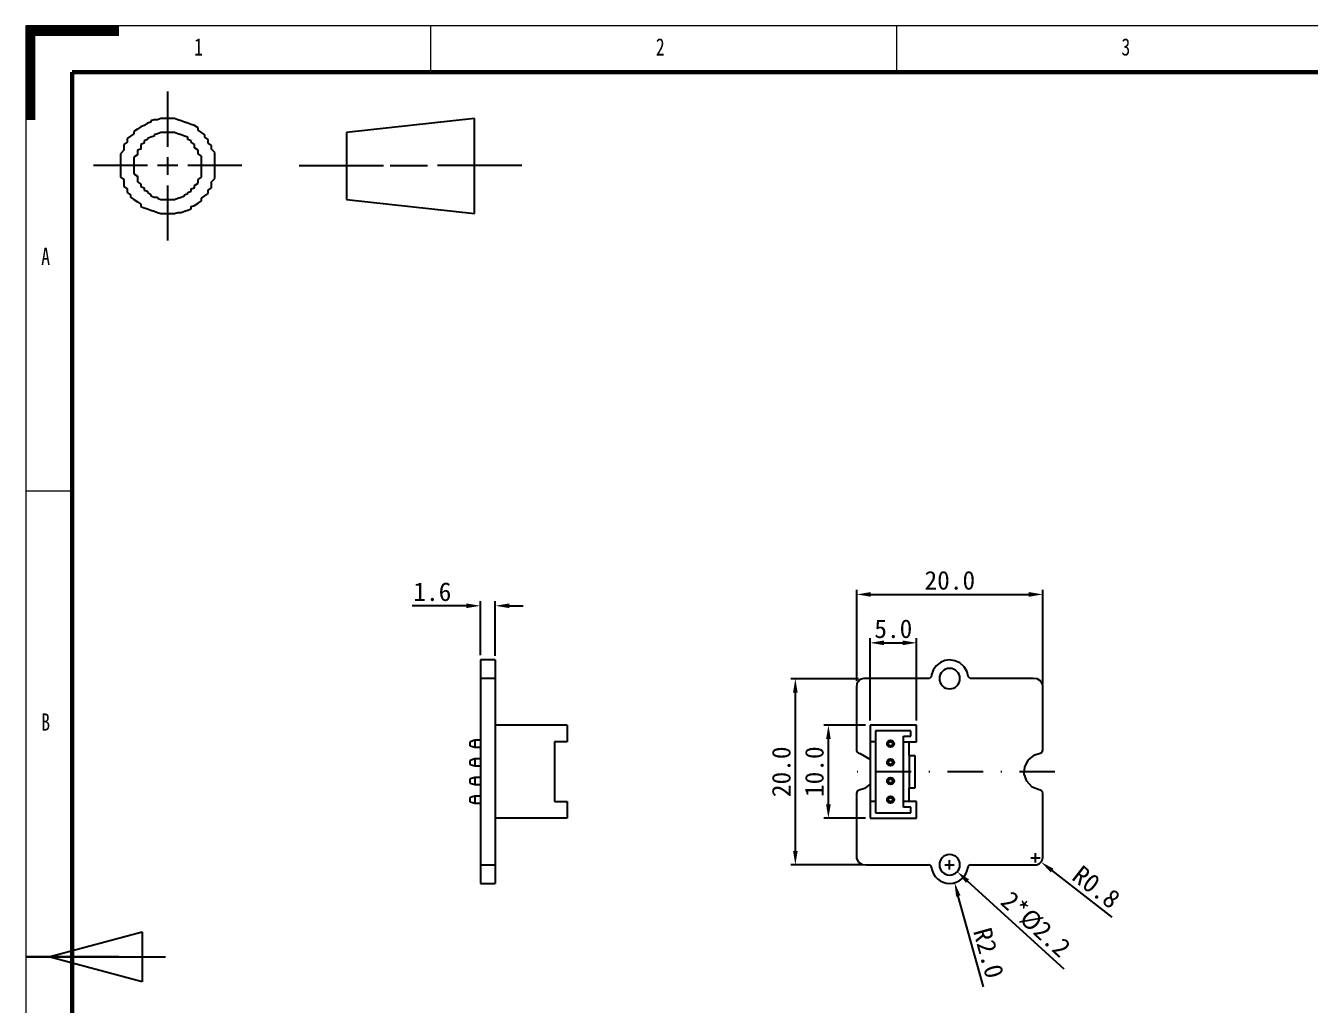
# Model space of a CAD drawing. Header units: millimetres. Extents: x 114 to 401, y 1477 to 1677.
# Drawn here: x 113.7 to 251.6, y 1572.1 to 1677.3 of the extents above; entities that cross this region are included whole.
import ezdxf
from ezdxf.lldxf.tags import DXFTag

# ---------------------------------------------------------------- set-up
doc = ezdxf.new("R2010")
doc.units = ezdxf.units.MM
doc.linetypes.add('DASHDOTX2', pattern=[50.8, 25.4, -12.7, 0, -12.7])
doc.layers.get('0').update_dxf_attribs({"linetype": 'CONTINUOUS'})
doc.layers.get('Defpoints').update_dxf_attribs({"linetype": 'CONTINUOUS'})
doc.layers.add('1', color=7, linetype='CONTINUOUS')
doc.layers.add('frame', color=7, linetype='CONTINUOUS')
doc.styles.add('SLDTEXTSTYLE0', font='TXT', dxfattribs={"width": 0.75})
tags = doc.linetypes.add('DASHED', pattern=[25.72, 12.86, -12.86]).pattern_tags.tags
tags[6:7] = [DXFTag(74, 4), DXFTag(75, 0), DXFTag(340, '0'), DXFTag(46, 0.0), DXFTag(50, 0.0), DXFTag(44, 0.0), DXFTag(45, 0.0)]
tags[4:5] = [DXFTag(74, 4), DXFTag(75, 0), DXFTag(340, '0'), DXFTag(46, 0.0), DXFTag(50, 0.0), DXFTag(44, 0.0), DXFTag(45, 0.0)]
doc.dimstyles.get("Standard").update_dxf_attribs({"dimtxt": 2, "dimasz": 1.5, "dimexe": 0.5, "dimexo": 0.5, "dimgap": 0.5, "dimtad": 1, "dimdec": 1, "dimzin": 0, "dimdsep": 46, "dimtxsty": 'Standard', "dimcen": 0.5, "dimclrd": 1, "dimclre": 3, "dimclrt": 3, "dimadec": 0, "dimazin": 0, "dimtfac": 1, "dimtdec": 1, "dimtofl": 0, "dimtmove": 0, "dimatfit": 3, "dimfxl": 1, "dimtolj": 1, "dimtzin": 0, "dimarcsym": 0})

# ---------------------------------------------------------------- blocks, each defined once
blk = doc.blocks.new('3RDANG1')
at = {"layer": 'frame', "color": 18, "linetype": 'Continuous'}
for p, q in [((0.1732, 0.6299), (0.1732, 1)), ((0.1417, 0.811), (0.1339, 0.8031)), ((0.1496, 0.811), (0.1417, 0.811)), ((0.1575, 0.8189), (0.1496, 0.811)), ((0.1654, 0.8189), (0.1575, 0.8189)), ((0.1732, 0.8189), (0.1654, 0.8189)), ((0.1811, 0.8189), (0.1732, 0.8189)), ((0.189, 0.8189), (0.1811, 0.8189)), ((0.1969, 0.811), (0.189, 0.8189)), ((0.2047, 0.8031), (0.1969, 0.811)), ((0.8898, 0.8189), (0.5906, 0.7244)), ((0.8898, 0.1811), (0.8898, 0.8189)), ((0.126, 0.7874), (0.1181, 0.7717)), ((0.1339, 0.7953), (0.126, 0.7874)), ((0.1339, 0.8031), (0.1339, 0.7953)), ((0.2126, 0.7953), (0.2047, 0.8031)), ((0.2205, 0.7874), (0.2126, 0.7953)), ((0.2283, 0.7795), (0.2205, 0.7874)), ((0.1102, 0.7638), (0.1024, 0.748)), ((0.1181, 0.7717), (0.1102, 0.7638)), ((0.2362, 0.7717), (0.2283, 0.7795)), ((0.2441, 0.7559), (0.2362, 0.7717)), ((0.2441, 0.7402), (0.2441, 0.7559)), ((0.1024, 0.748), (0.0945, 0.7323)), ((0.0945, 0.7323), (0.0945, 0.7165)), ((0.1575, 0.7244), (0.1496, 0.7165)), ((0.1654, 0.7244), (0.1575, 0.7244)), ((0.1732, 0.7244), (0.1654, 0.7244)), ((0.1811, 0.7244), (0.1732, 0.7244)), ((0.1732, 0.7244), (0.1732, 0.7244)), ((0.189, 0.7244), (0.1811, 0.7244)), ((0.1969, 0.7165), (0.189, 0.7244)), ((0.189, 0.7244), (0.189, 0.7244)), ((0.252, 0.7244), (0.2441, 0.7402)), ((0.2598, 0.7087), (0.252, 0.7244)), ((0.5906, 0.7244), (0.5906, 0.2756)), ((0.0866, 0.7008), (0.0787, 0.685)), ((0.0945, 0.7165), (0.0866, 0.7008)), ((0.1339, 0.6929), (0.126, 0.685)), ((0.1417, 0.7008), (0.1339, 0.6929)), ((0.1496, 0.7165), (0.1417, 0.7087)), ((0.1417, 0.7087), (0.1417, 0.7008)), ((0.1496, 0.7165), (0.1496, 0.7165)), ((0.2047, 0.7087), (0.1969, 0.7165)), ((0.2126, 0.7008), (0.2047, 0.7087)), ((0.2047, 0.7087), (0.2047, 0.7087)), ((0.2205, 0.6929), (0.2126, 0.7008)), ((0.2205, 0.6772), (0.2205, 0.6929)), ((0.2598, 0.6929), (0.2598, 0.7087)), ((0.2677, 0.6772), (0.2598, 0.6929)), ((0.0787, 0.6614), (0.0709, 0.6457)), ((0.0787, 0.685), (0.0787, 0.6614)), ((0.126, 0.6772), (0.1181, 0.6693)), ((0.1181, 0.6693), (0.1181, 0.6535)), ((0.126, 0.685), (0.126, 0.6772)), ((0.2283, 0.6693), (0.2205, 0.6772)), ((0.2283, 0.6614), (0.2283, 0.6693)), ((0.2362, 0.6457), (0.2283, 0.6614)), ((0.2677, 0.6535), (0.2677, 0.6772)), ((0.0709, 0.6457), (0.0709, 0.622)), ((0.1181, 0.6535), (0.1102, 0.6457)), ((0.1102, 0.6457), (0.1102, 0.6299)), ((0.1102, 0.6299), (0.1102, 0.6142)), ((0.2362, 0.6378), (0.2362, 0.6457)), ((0.2362, 0.622), (0.2362, 0.6378)), ((0.2756, 0.6378), (0.2677, 0.6535)), ((0.2756, 0.6142), (0.2756, 0.6378)), ((0.0709, 0.6063), (0.063, 0.5827)), ((0.0709, 0.622), (0.0709, 0.6063)), ((0.1102, 0.6142), (0.1024, 0.6063)), ((0.1024, 0.6063), (0.1024, 0.5906)), ((0.2441, 0.6063), (0.2362, 0.622)), ((0.2441, 0.5984), (0.2441, 0.6063)), ((0.2835, 0.5906), (0.2756, 0.6142)), ((0.063, 0.5827), (0.063, 0.5591)), ((0.1024, 0.5748), (0.0945, 0.5591)), ((0.1024, 0.5906), (0.1024, 0.5748)), ((0.2441, 0.5827), (0.2441, 0.5984)), ((0.252, 0.5669), (0.2441, 0.5827)), ((0.2835, 0.5748), (0.2835, 0.5906)), ((0.2835, 0.5512), (0.2835, 0.5748)), ((0.063, 0.5591), (0.063, 0.5354)), ((0.0945, 0.5591), (0.0945, 0.5433)), ((0.0945, 0.5433), (0.0945, 0.5276)), ((0.1732, 0.4409), (0.1732, 0.5591)), ((0.252, 0.5512), (0.252, 0.5669)), ((0.252, 0.5354), (0.252, 0.5512)), ((0.2835, 0.5276), (0.2835, 0.5512)), ((0.063, 0.5354), (0.063, 0.5197)), ((0.063, 0.5197), (0.063, 0.4961)), ((0.0945, 0.5276), (0.0945, 0.5118)), ((0.0945, 0.5118), (0.0945, 0.4961)), ((0.252, 0.5197), (0.252, 0.5354)), ((0.252, 0.5039), (0.252, 0.5197)), ((0.2835, 0.5039), (0.2835, 0.5276)), ((0.126, 0.5039), (0, 0.5039)), ((0.063, 0.4961), (0.063, 0.4724)), ((0.0945, 0.4961), (0.0945, 0.4803)), ((0.0945, 0.4803), (0.0945, 0.4646)), ((0.1969, 0.5039), (0.1496, 0.5039)), ((0.3465, 0.5039), (0.2205, 0.5039)), ((0.252, 0.4882), (0.252, 0.5039)), ((0.252, 0.4724), (0.252, 0.4882)), ((0.2835, 0.4803), (0.2835, 0.5039)), ((0.2835, 0.4646), (0.2835, 0.4803)), ((0.4803, 0.5039), (0.6772, 0.5039)), ((0.6929, 0.5039), (0.7795, 0.5039)), ((1, 0.5039), (0.8031, 0.5039)), ((0.063, 0.4724), (0.063, 0.4488)), ((0.0945, 0.4646), (0.0945, 0.4488)), ((0.252, 0.4567), (0.252, 0.4724)), ((0.252, 0.4409), (0.252, 0.4567)), ((0.2835, 0.4409), (0.2835, 0.4646)), ((0.063, 0.4488), (0.063, 0.4252)), ((0.063, 0.4252), (0.0709, 0.4094)), ((0.0945, 0.4488), (0.1024, 0.4331)), ((0.1024, 0.4331), (0.1024, 0.4173)), ((0.2441, 0.4094), (0.252, 0.4252)), ((0.252, 0.4252), (0.252, 0.4409)), ((0.2835, 0.4173), (0.2835, 0.4409)), ((0.0709, 0.4094), (0.0709, 0.3858)), ((0.1024, 0.4173), (0.1024, 0.4016)), ((0.1024, 0.4016), (0.1024, 0.3937)), ((0.1024, 0.3937), (0.1102, 0.378)), ((0.2441, 0.3937), (0.2441, 0.4094)), ((0.2441, 0.3858), (0.2441, 0.3937)), ((0.2756, 0.3937), (0.2835, 0.4173)), ((0.2756, 0.378), (0.2756, 0.3937)), ((0.0709, 0.3858), (0.0709, 0.3622)), ((0.0709, 0.3622), (0.0787, 0.3465)), ((0.1102, 0.378), (0.1102, 0.3622)), ((0.1102, 0.3622), (0.1181, 0.3543)), ((0.1732, 0), (0.1732, 0.3701)), ((0.2362, 0.3701), (0.2441, 0.3858)), ((0.2362, 0.3543), (0.2362, 0.3701)), ((0.2756, 0.3543), (0.2756, 0.378)), ((0.0787, 0.3465), (0.0787, 0.3228)), ((0.1181, 0.3543), (0.1181, 0.3386)), ((0.1181, 0.3386), (0.126, 0.3307)), ((0.126, 0.3307), (0.126, 0.3228)), ((0.2205, 0.3228), (0.2283, 0.3307)), ((0.2283, 0.3465), (0.2362, 0.3543)), ((0.2283, 0.3307), (0.2283, 0.3465)), ((0.2677, 0.3386), (0.2756, 0.3543)), ((0.2677, 0.315), (0.2677, 0.3386)), ((0.0787, 0.3228), (0.0866, 0.3071)), ((0.0866, 0.3071), (0.0866, 0.2913)), ((0.126, 0.3228), (0.1339, 0.3071)), ((0.1339, 0.3071), (0.1339, 0.2992)), ((0.2126, 0.3071), (0.2205, 0.315)), ((0.2126, 0.2992), (0.2126, 0.3071)), ((0.2205, 0.315), (0.2205, 0.3228)), ((0.2598, 0.2992), (0.2677, 0.315)), ((0.0866, 0.2913), (0.0945, 0.2756)), ((0.0945, 0.2756), (0.1024, 0.2598)), ((0.1339, 0.2992), (0.1417, 0.2913)), ((0.1417, 0.2913), (0.1496, 0.2913)), ((0.1496, 0.2913), (0.1496, 0.2835)), ((0.1496, 0.2835), (0.1575, 0.2756)), ((0.1575, 0.2756), (0.1654, 0.2756)), ((0.1654, 0.2756), (0.1654, 0.2756)), ((0.1654, 0.2756), (0.1732, 0.2756)), ((0.1732, 0.2756), (0.1811, 0.2756)), ((0.1811, 0.2756), (0.1811, 0.2756)), ((0.1811, 0.2756), (0.189, 0.2756)), ((0.189, 0.2756), (0.1969, 0.2835)), ((0.1969, 0.2835), (0.2047, 0.2913)), ((0.1969, 0.2835), (0.1969, 0.2835)), ((0.2047, 0.2913), (0.2126, 0.2992)), ((0.252, 0.2835), (0.2598, 0.2992)), ((0.252, 0.2677), (0.252, 0.2835)), ((0.5906, 0.2756), (0.8898, 0.1811)), ((0.1024, 0.2598), (0.1102, 0.2441)), ((0.1102, 0.2441), (0.1102, 0.2283)), ((0.2362, 0.2362), (0.2441, 0.252)), ((0.2441, 0.252), (0.252, 0.2677)), ((0.1102, 0.2283), (0.1181, 0.2205)), ((0.1181, 0.2205), (0.126, 0.2126)), ((0.126, 0.2126), (0.1339, 0.2047)), ((0.2205, 0.2047), (0.2283, 0.2126)), ((0.2283, 0.2283), (0.2362, 0.2362)), ((0.2283, 0.2126), (0.2283, 0.2283)), ((0.1339, 0.2047), (0.1417, 0.1969)), ((0.1417, 0.1969), (0.1496, 0.189)), ((0.1496, 0.189), (0.1575, 0.1811)), ((0.1575, 0.1811), (0.1654, 0.1811)), ((0.1654, 0.1811), (0.1732, 0.1811)), ((0.1732, 0.1811), (0.1811, 0.1811)), ((0.1811, 0.1811), (0.189, 0.1811)), ((0.189, 0.1811), (0.1969, 0.189)), ((0.1969, 0.189), (0.2047, 0.189)), ((0.2047, 0.189), (0.2126, 0.1969)), ((0.2126, 0.1969), (0.2205, 0.2047))]:
    blk.add_line(p, q, dxfattribs=at)
blk = doc.blocks.new('ASSORTED_DRAFT3')
at = {"color": 18, "linetype": 'Continuous'}
for p, q in [((0, 209.98988), (10, 209.98988)), ((0, 209.94755), (10, 209.94755)), ((0, 209.90522), (10, 209.90522)), ((0, 209.86289), (10, 209.86289)), ((0, 209.82056), (10, 209.82056)), ((0, 209.77823), (10, 209.77823)), ((0, 209.7359), (10, 209.7359)), ((0, 209.69357), (10, 209.69357)), ((0, 209.65124), (10, 209.65124)), ((0, 209.60891), (10, 209.60891)), ((0, 209.56658), (10, 209.56658)), ((0, 209.52425), (10, 209.52425)), ((0, 209.48192), (10, 209.48192)), ((0, 209.43959), (10, 209.43959)), ((0, 209.39726), (10, 209.39726)), ((0, 209.35493), (10, 209.35493)), ((0, 209.3126), (10, 209.3126)), ((0, 209.27027), (10, 209.27027)), ((0, 209.22794), (10, 209.22794)), ((0, 209.18561), (10, 209.18561)), ((0, 209.14328), (10, 209.14328)), ((0, 209.10095), (10, 209.10095)), ((0, 209.05862), (10, 209.05862)), ((0, 209.01629), (10, 209.01629)), ((0, 208.97396), (1, 208.97396)), ((0, 208.93163), (1, 208.93163)), ((0, 208.8893), (1, 208.8893)), ((0, 208.84697), (1, 208.84697)), ((0, 208.80464), (1, 208.80464)), ((0, 208.76231), (1, 208.76231)), ((0, 208.71998), (1, 208.71998)), ((0, 208.67765), (1, 208.67765)), ((0, 208.63532), (1, 208.63532)), ((0, 208.59299), (1, 208.59299)), ((0, 208.55066), (1, 208.55066)), ((0, 208.50833), (1, 208.50833)), ((0, 208.466), (1, 208.466)), ((0, 208.42367), (1, 208.42367)), ((0, 208.38134), (1, 208.38134)), ((0, 208.33901), (1, 208.33901)), ((0, 208.29668), (1, 208.29668)), ((0, 208.25435), (1, 208.25435)), ((0, 208.21202), (1, 208.21202)), ((0, 208.16969), (1, 208.16969)), ((0, 208.12736), (1, 208.12736)), ((0, 208.08503), (1, 208.08503)), ((0, 208.0427), (1, 208.0427)), ((0, 208.00037), (1, 208.00037)), ((0, 207.95804), (1, 207.95804)), ((0, 207.91571), (1, 207.91571)), ((0, 207.87338), (1, 207.87338)), ((0, 207.83105), (1, 207.83105)), ((0, 207.78872), (1, 207.78872)), ((0, 207.74639), (1, 207.74639)), ((0, 207.70406), (1, 207.70406)), ((0, 207.66173), (1, 207.66173)), ((0, 207.6194), (1, 207.6194)), ((0, 207.57707), (1, 207.57707)), ((0, 207.53474), (1, 207.53474)), ((0, 207.49241), (1, 207.49241)), ((0, 207.45008), (1, 207.45008)), ((0, 207.40775), (1, 207.40775)), ((0, 207.36542), (1, 207.36542)), ((0, 207.32309), (1, 207.32309)), ((0, 207.28076), (1, 207.28076)), ((0, 207.23843), (1, 207.23843)), ((0, 207.1961), (1, 207.1961)), ((0, 207.15377), (1, 207.15377)), ((0, 207.11144), (1, 207.11144)), ((0, 207.06911), (1, 207.06911)), ((0, 207.02678), (1, 207.02678)), ((0, 206.98445), (1, 206.98445)), ((0, 206.94212), (1, 206.94212)), ((0, 206.89979), (1, 206.89979)), ((0, 206.85746), (1, 206.85746)), ((0, 206.81513), (1, 206.81513)), ((0, 206.7728), (1, 206.7728)), ((0, 206.73047), (1, 206.73047)), ((0, 206.68814), (1, 206.68814)), ((0, 206.64581), (1, 206.64581)), ((0, 206.60348), (1, 206.60348)), ((0, 206.56115), (1, 206.56115)), ((0, 206.51882), (1, 206.51882)), ((0, 206.47649), (1, 206.47649)), ((0, 206.43416), (1, 206.43416)), ((0, 206.39183), (1, 206.39183)), ((0, 206.3495), (1, 206.3495)), ((0, 206.30717), (1, 206.30717)), ((0, 206.26484), (1, 206.26484)), ((0, 206.22251), (1, 206.22251)), ((0, 206.18018), (1, 206.18018)), ((0, 206.13785), (1, 206.13785)), ((0, 206.09552), (1, 206.09552)), ((0, 206.05319), (1, 206.05319)), ((0, 206.01086), (1, 206.01086)), ((0, 205.96853), (1, 205.96853)), ((0, 205.9262), (1, 205.9262)), ((0, 205.88387), (1, 205.88387)), ((0, 205.84154), (1, 205.84154)), ((0, 205.79921), (1, 205.79921)), ((0, 205.75688), (1, 205.75688)), ((0, 205.71455), (1, 205.71455)), ((0, 205.67222), (1, 205.67222)), ((0, 205.62989), (1, 205.62989)), ((0, 205.58756), (1, 205.58756)), ((0, 205.54523), (1, 205.54523)), ((0, 205.5029), (1, 205.5029)), ((0, 205.46057), (1, 205.46057)), ((0, 205.41824), (1, 205.41824)), ((0, 205.37591), (1, 205.37591)), ((0, 205.33358), (1, 205.33358)), ((0, 205.29125), (1, 205.29125)), ((0, 205.24892), (1, 205.24892)), ((0, 205.20659), (1, 205.20659)), ((0, 205.16426), (1, 205.16426)), ((0, 205.12193), (1, 205.12193)), ((0, 205.0796), (1, 205.0796)), ((0, 205.03727), (1, 205.03727)), ((0, 204.99494), (1, 204.99494)), ((0, 204.95261), (1, 204.95261)), ((0, 204.91028), (1, 204.91028)), ((0, 204.86795), (1, 204.86795)), ((0, 204.82562), (1, 204.82562)), ((0, 204.78329), (1, 204.78329)), ((0, 204.74096), (1, 204.74096)), ((0, 204.69863), (1, 204.69863)), ((0, 204.6563), (1, 204.6563)), ((0, 204.61397), (1, 204.61397)), ((0, 204.57164), (1, 204.57164)), ((0, 204.52931), (1, 204.52931)), ((0, 204.48698), (1, 204.48698)), ((0, 204.44465), (1, 204.44465)), ((0, 204.40232), (1, 204.40232)), ((0, 204.35999), (1, 204.35999)), ((0, 204.31766), (1, 204.31766)), ((0, 204.27533), (1, 204.27533)), ((0, 204.233), (1, 204.233)), ((0, 204.19067), (1, 204.19067)), ((0, 204.14834), (1, 204.14834)), ((0, 204.10601), (1, 204.10601)), ((0, 204.06368), (1, 204.06368)), ((0, 204.02135), (1, 204.02135)), ((0, 203.97902), (1, 203.97902)), ((0, 203.93669), (1, 203.93669)), ((0, 203.89436), (1, 203.89436)), ((0, 203.85203), (1, 203.85203)), ((0, 203.8097), (1, 203.8097)), ((0, 203.76737), (1, 203.76737)), ((0, 203.72504), (1, 203.72504)), ((0, 203.68271), (1, 203.68271)), ((0, 203.64038), (1, 203.64038)), ((0, 203.59805), (1, 203.59805)), ((0, 203.55572), (1, 203.55572)), ((0, 203.51339), (1, 203.51339)), ((0, 203.47106), (1, 203.47106)), ((0, 203.42873), (1, 203.42873)), ((0, 203.3864), (1, 203.3864)), ((0, 203.34407), (1, 203.34407)), ((0, 203.30174), (1, 203.30174)), ((0, 203.25941), (1, 203.25941)), ((0, 203.21708), (1, 203.21708)), ((0, 203.17475), (1, 203.17475)), ((0, 203.13242), (1, 203.13242)), ((0, 203.09009), (1, 203.09009)), ((0, 203.04776), (1, 203.04776)), ((0, 203.00543), (1, 203.00543)), ((0, 202.9631), (1, 202.9631)), ((0, 202.92077), (1, 202.92077)), ((0, 202.87844), (1, 202.87844)), ((0, 202.83611), (1, 202.83611)), ((0, 202.79378), (1, 202.79378)), ((0, 202.75145), (1, 202.75145)), ((0, 202.70912), (1, 202.70912)), ((0, 202.66679), (1, 202.66679)), ((0, 202.62446), (1, 202.62446)), ((0, 202.58213), (1, 202.58213)), ((0, 202.5398), (1, 202.5398)), ((0, 202.49747), (1, 202.49747)), ((0, 202.45514), (1, 202.45514)), ((0, 202.41281), (1, 202.41281)), ((0, 202.37048), (1, 202.37048)), ((0, 202.32815), (1, 202.32815)), ((0, 202.28582), (1, 202.28582)), ((0, 202.24349), (1, 202.24349)), ((0, 202.20116), (1, 202.20116)), ((0, 202.15883), (1, 202.15883)), ((0, 202.1165), (1, 202.1165)), ((0, 202.07417), (1, 202.07417)), ((0, 202.03184), (1, 202.03184)), ((0, 201.98951), (1, 201.98951)), ((0, 201.94718), (1, 201.94718)), ((0, 201.90485), (1, 201.90485)), ((0, 201.86252), (1, 201.86252)), ((0, 201.82019), (1, 201.82019)), ((0, 201.77786), (1, 201.77786)), ((0, 201.73553), (1, 201.73553)), ((0, 201.6932), (1, 201.6932)), ((0, 201.65087), (1, 201.65087)), ((0, 201.60854), (1, 201.60854)), ((0, 201.56621), (1, 201.56621)), ((0, 201.52388), (1, 201.52388)), ((0, 201.48155), (1, 201.48155)), ((0, 201.43922), (1, 201.43922)), ((0, 201.39689), (1, 201.39689)), ((0, 201.35456), (1, 201.35456)), ((0, 201.31223), (1, 201.31223)), ((0, 201.2699), (1, 201.2699)), ((0, 201.22757), (1, 201.22757)), ((0, 201.18524), (1, 201.18524)), ((0, 201.14291), (1, 201.14291)), ((0, 201.10058), (1, 201.10058)), ((0, 201.05825), (1, 201.05825)), ((0, 201.01592), (1, 201.01592)), ((0, 200.97359), (1, 200.97359)), ((0, 200.93126), (1, 200.93126)), ((0, 200.88893), (1, 200.88893)), ((0, 200.8466), (1, 200.8466)), ((0, 200.80427), (1, 200.80427)), ((0, 200.76194), (1, 200.76194)), ((0, 200.71961), (1, 200.71961)), ((0, 200.67728), (1, 200.67728)), ((0, 200.63495), (1, 200.63495)), ((0, 200.59262), (1, 200.59262)), ((0, 200.55029), (1, 200.55029)), ((0, 200.50796), (1, 200.50796)), ((0, 200.46563), (1, 200.46563)), ((0, 200.4233), (1, 200.4233)), ((0, 200.38097), (1, 200.38097)), ((0, 200.33864), (1, 200.33864)), ((0, 200.29631), (1, 200.29631)), ((0, 200.25398), (1, 200.25398)), ((0, 200.21165), (1, 200.21165)), ((0, 200.16932), (1, 200.16932)), ((0, 200.12699), (1, 200.12699)), ((0, 200.08466), (1, 200.08466)), ((0, 200.04233), (1, 200.04233)), ((0, 200), (1, 200))]:
    blk.add_line(p, q, dxfattribs=at)
blk = doc.blocks.new('*D43')
at = {"color": 3, "lineweight": -2}
for p, q in [((202.91, 1606.9), (202.91, 1616.69)), ((222.88, 1606.58), (222.88, 1616.69))]:
    blk.add_line(p, q, dxfattribs=at)
at = {"color": 1, "lineweight": -2}
blk.add_line((204.41, 1616.19), (221.38, 1616.19), dxfattribs=at)
at = {"color": 1}
for points in [[(204.41, 1616.44), (204.41, 1615.94), (202.91, 1616.19)], [(221.38, 1615.94), (221.38, 1616.44), (222.88, 1616.19)]]:
    blk.add_solid(points, dxfattribs=at)
at = {"layer": 'Defpoints', "color": 0}
for p in [(222.88, 1616.19), (202.91, 1606.4), (222.88, 1606.08)]:
    blk.add_point(p, dxfattribs=at)
at = {"color": 3, "insert": (212.9, 1617.69), "char_height": 2, "attachment_point": 5}
blk.add_mtext('\\A1;20.0', dxfattribs=at)
blk = doc.blocks.new('*D44')
at = {"color": 3, "lineweight": -2}
for p, q in [((203.11, 1607.14), (195.81, 1607.14)), ((203.43, 1587.15), (195.81, 1587.15))]:
    blk.add_line(p, q, dxfattribs=at)
at = {"color": 1, "lineweight": -2}
blk.add_line((196.31, 1588.65), (196.31, 1605.64), dxfattribs=at)
at = {"color": 1}
for points in [[(196.56, 1605.64), (196.06, 1605.64), (196.31, 1607.14)], [(196.06, 1588.65), (196.56, 1588.65), (196.31, 1587.15)]]:
    blk.add_solid(points, dxfattribs=at)
at = {"layer": 'Defpoints', "color": 0}
for p in [(196.31, 1607.14), (203.61, 1607.14), (203.93, 1587.15)]:
    blk.add_point(p, dxfattribs=at)
at = {"color": 3, "insert": (194.81, 1597.14), "char_height": 2, "attachment_point": 5, "rotation": 90}
blk.add_mtext('\\A1;20.0', dxfattribs=at)
blk = doc.blocks.new('*D45')
at = {"color": 3, "lineweight": -2}
for p, q in [((212.38, 1587.15), (213.38, 1587.15)), ((212.88, 1586.65), (212.88, 1587.65))]:
    blk.add_line(p, q, dxfattribs=at)
at = {"color": 1, "lineweight": -2}
blk.add_line((225.18, 1575.94), (214.81, 1585.4), dxfattribs=at)
at = {"color": 1}
blk.add_solid([(214.97, 1585.58), (214.64, 1585.21), (213.7, 1586.41)], dxfattribs=at)
at = {"layer": 'Defpoints', "color": 0}
for p in [(212.07, 1587.89), (213.7, 1586.41)]:
    blk.add_point(p, dxfattribs=at)
at = {"color": 3, "insert": (222.12, 1580.75), "char_height": 2, "attachment_point": 5, "rotation": 317.6446}
blk.add_mtext('\\A1;2*%%C2.2', dxfattribs=at)
blk = doc.blocks.new('*D47')
at = {"color": 3, "lineweight": -2}
for p, q in [((212.38, 1587.15), (213.38, 1587.15)), ((212.88, 1586.65), (212.88, 1587.65))]:
    blk.add_line(p, q, dxfattribs=at)
at = {"color": 1, "lineweight": -2}
blk.add_line((216.5, 1574.06), (213.81, 1583.79), dxfattribs=at)
at = {"color": 1}
blk.add_solid([(214.05, 1583.86), (213.57, 1583.73), (213.41, 1585.24)], dxfattribs=at)
at = {"layer": 'Defpoints', "color": 0}
for p in [(212.88, 1587.15), (213.41, 1585.24)]:
    blk.add_point(p, dxfattribs=at)
at = {"color": 3, "insert": (217.06, 1577.68), "char_height": 2, "attachment_point": 5, "rotation": 285.4445}
blk.add_mtext('\\A1;R2.0', dxfattribs=at)
blk = doc.blocks.new('*D48')
at = {"color": 3, "lineweight": -2}
for p, q in [((204.33, 1602.65), (204.33, 1611.49)), ((209.33, 1602.65), (209.33, 1611.49))]:
    blk.add_line(p, q, dxfattribs=at)
at = {"color": 1, "lineweight": -2}
blk.add_line((205.83, 1610.99), (207.83, 1610.99), dxfattribs=at)
at = {"color": 1}
for points in [[(205.83, 1611.24), (205.83, 1610.74), (204.33, 1610.99)], [(207.83, 1610.74), (207.83, 1611.24), (209.33, 1610.99)]]:
    blk.add_solid(points, dxfattribs=at)
at = {"layer": 'Defpoints', "color": 0}
for p in [(209.33, 1610.99), (204.33, 1602.15), (209.33, 1602.15)]:
    blk.add_point(p, dxfattribs=at)
at = {"color": 3, "insert": (206.83, 1612.49), "char_height": 2, "attachment_point": 5}
blk.add_mtext('\\A1;5.0', dxfattribs=at)
blk = doc.blocks.new('*D49')
at = {"color": 3, "lineweight": -2}
for p, q in [((203.83, 1602.15), (199.36, 1602.15)), ((203.83, 1592.15), (199.36, 1592.15))]:
    blk.add_line(p, q, dxfattribs=at)
at = {"color": 1, "lineweight": -2}
blk.add_line((199.86, 1593.65), (199.86, 1600.65), dxfattribs=at)
at = {"color": 1}
for points in [[(200.11, 1600.65), (199.61, 1600.65), (199.86, 1602.15)], [(199.61, 1593.65), (200.11, 1593.65), (199.86, 1592.15)]]:
    blk.add_solid(points, dxfattribs=at)
at = {"layer": 'Defpoints', "color": 0}
for p in [(199.86, 1602.15), (204.33, 1602.15), (204.33, 1592.15)]:
    blk.add_point(p, dxfattribs=at)
at = {"color": 3, "insert": (198.36, 1597.15), "char_height": 2, "attachment_point": 5, "rotation": 90}
blk.add_mtext('\\A1;10.0', dxfattribs=at)
blk = doc.blocks.new('*D53')
at = {"color": 3, "lineweight": -2}
for p, q in [((162.49, 1609.65), (162.49, 1615.47)), ((164.09, 1609.58), (164.09, 1615.47))]:
    blk.add_line(p, q, dxfattribs=at)
at = {"color": 1, "lineweight": -2}
for p, q in [((160.99, 1614.97), (155.16, 1614.97)), ((165.59, 1614.97), (167.09, 1614.97))]:
    blk.add_line(p, q, dxfattribs=at)
at = {"color": 1}
for points in [[(160.99, 1614.72), (160.99, 1615.22), (162.49, 1614.97)], [(165.59, 1615.22), (165.59, 1614.72), (164.09, 1614.97)]]:
    blk.add_solid(points, dxfattribs=at)
at = {"layer": 'Defpoints', "color": 0}
for p in [(162.49, 1614.97), (162.49, 1609.15), (164.09, 1609.08)]:
    blk.add_point(p, dxfattribs=at)
at = {"color": 3, "insert": (157.33, 1616.47), "char_height": 2, "attachment_point": 5}
blk.add_mtext('\\A1;1.6', dxfattribs=at)
blk = doc.blocks.new('*D55')
at = {"color": 3, "lineweight": -2}
for p, q in [((221.6, 1587.91), (222.6, 1587.91)), ((222.1, 1587.41), (222.1, 1588.41))]:
    blk.add_line(p, q, dxfattribs=at)
at = {"color": 1, "lineweight": -2}
blk.add_line((230.35, 1581.54), (223.89, 1586.53), dxfattribs=at)
at = {"color": 1}
blk.add_solid([(224.04, 1586.73), (223.74, 1586.33), (222.7, 1587.45)], dxfattribs=at)
at = {"layer": 'Defpoints', "color": 0}
for p in [(222.1, 1587.91), (222.7, 1587.45)]:
    blk.add_point(p, dxfattribs=at)
at = {"color": 3, "insert": (228.63, 1584.76), "char_height": 2, "attachment_point": 5, "rotation": 322.3114}
blk.add_mtext('\\A1;R0.8', dxfattribs=at)

msp = doc.modelspace()

# ---------------------------------------------------------------- linework, layer by layer
at = {"color": 18, "linetype": 'DASHED', "lineweight": 5, "ltscale": 1.75}
for p, q in [((400.66, 1677.26), (113.66, 1677.26)), ((113.66, 1677.26), (113.66, 1477.26)), ((113.66, 1577.26), (123.66, 1577.26))]:
    msp.add_line(p, q, dxfattribs=at)
at = {"color": 7, "linetype": 'Continuous', "lineweight": 0}
for p, q in [((157.16, 1672.26), (157.16, 1677.26)), ((207.16, 1677.26), (207.16, 1672.26)), ((118.66, 1627.26), (113.66, 1627.26))]:
    msp.add_line(p, q, dxfattribs=at)
at = {"color": 7, "linetype": 'Continuous', "lineweight": 60}
for p, q in [((395.66, 1672.26), (118.66, 1672.26)), ((118.66, 1672.26), (118.66, 1482.26))]:
    msp.add_line(p, q, dxfattribs=at)
at = {"color": 1, "linetype": 'DASHDOTX2', "ltscale": 0.15}
msp.add_line((224.19, 1597.15), (201.33, 1597.15), dxfattribs=at)
at = {"color": 18, "linetype": 'Continuous'}
for p, q in [((116.16, 1577.26), (126.16, 1579.94)), ((126.16, 1579.94), (126.16, 1574.58)), ((123.66, 1577.26), (113.66, 1577.26)), ((113.66, 1577.26), (128.66, 1577.26)), ((126.16, 1574.58), (116.16, 1577.26))]:
    msp.add_line(p, q, dxfattribs=at)
for centre, radius, start, end in [((210.62, 1586.85), 0.3, 7.665, 90), ((212.88, 1587.15), 1.99, 187.665, 352.335), ((215.15, 1586.85), 0.3, 90, 172.335)]:
    msp.add_arc(centre, radius, start, end)
at = {"layer": '1'}
for p, q in [((164.09, 1609.15), (162.49, 1609.15)), ((162.49, 1609.15), (162.49, 1609.08)), ((162.49, 1609.08), (162.49, 1608.88)), ((162.49, 1608.88), (162.49, 1608.53)), ((162.49, 1608.53), (162.49, 1608.07)), ((164.09, 1609.15), (164.09, 1609.08)), ((164.09, 1609.08), (164.09, 1608.88)), ((164.09, 1608.88), (164.09, 1608.53)), ((164.09, 1608.53), (164.09, 1608.07)), ((211.44, 1608.53), (211.11, 1608.07)), ((211.89, 1608.88), (211.44, 1608.53)), ((212.38, 1609.08), (211.89, 1608.88)), ((212.88, 1609.15), (212.38, 1609.08)), ((213.43, 1609.07), (212.88, 1609.15)), ((213.97, 1608.83), (213.43, 1609.07)), ((214.44, 1608.4), (213.97, 1608.83)), ((162.49, 1608.07), (162.49, 1607.57)), ((162.49, 1607.57), (162.49, 1607.33)), ((162.49, 1607.33), (162.49, 1607.15)), ((163.29, 1607.15), (162.49, 1607.15)), ((162.49, 1607.15), (162.49, 1607.13)), ((162.49, 1607.13), (162.49, 1607.09)), ((164.09, 1607.15), (163.29, 1607.15)), ((164.09, 1608.07), (164.09, 1607.57)), ((164.09, 1607.57), (164.09, 1607.33)), ((164.09, 1607.33), (164.09, 1607.15)), ((164.09, 1607.15), (164.09, 1607.13)), ((164.09, 1607.13), (164.09, 1607.09)), ((203.54, 1607.13), (203.38, 1607.09)), ((203.68, 1607.15), (203.54, 1607.13)), ((206.77, 1607.15), (203.68, 1607.15)), ((208.5, 1607.15), (206.77, 1607.15)), ((209.47, 1607.15), (208.5, 1607.15)), ((210.01, 1607.15), (209.47, 1607.15)), ((210.32, 1607.15), (210.01, 1607.15)), ((210.51, 1607.15), (210.32, 1607.15)), ((210.71, 1607.17), (210.51, 1607.15)), ((210.88, 1607.33), (210.71, 1607.17)), ((210.93, 1607.57), (210.88, 1607.33)), ((211.11, 1608.07), (210.93, 1607.57)), ((214.75, 1607.87), (214.44, 1608.4)), ((214.87, 1607.37), (214.75, 1607.87)), ((215.08, 1607.16), (214.87, 1607.37)), ((215.27, 1607.15), (215.08, 1607.16)), ((215.47, 1607.15), (215.27, 1607.15)), ((218.02, 1607.15), (215.47, 1607.15)), ((220.56, 1607.15), (218.02, 1607.15)), ((221.84, 1607.15), (220.56, 1607.15)), ((222.27, 1607.13), (221.84, 1607.15)), ((222.68, 1606.88), (222.27, 1607.13)), ((162.49, 1607.09), (162.49, 1607.01)), ((162.49, 1607.01), (162.49, 1606.63)), ((162.49, 1606.63), (162.49, 1606.18)), ((162.49, 1606.18), (162.49, 1605.75)), ((162.49, 1605.75), (162.49, 1604.02)), ((164.09, 1607.09), (164.09, 1607.01)), ((164.09, 1607.01), (164.09, 1606.63)), ((164.09, 1606.63), (164.09, 1606.18)), ((164.09, 1606.18), (164.09, 1605.75)), ((164.09, 1605.75), (164.09, 1604.02)), ((202.93, 1606.63), (202.88, 1606.18)), ((202.88, 1606.18), (202.88, 1605.75)), ((202.88, 1605.75), (202.88, 1604.02)), ((203.24, 1607.01), (202.93, 1606.63)), ((203.38, 1607.09), (203.24, 1607.01)), ((222.88, 1606.45), (222.68, 1606.88)), ((222.88, 1606.08), (222.88, 1606.45)), ((222.88, 1605.7), (222.88, 1606.08)), ((222.88, 1604.72), (222.88, 1605.7)), ((222.88, 1602.49), (222.88, 1604.72)), ((162.49, 1604.02), (162.49, 1600.56)), ((164.09, 1604.02), (164.09, 1600.56)), ((202.88, 1604.02), (202.88, 1600.56)), ((171.79, 1602.15), (164.09, 1602.15)), ((164.09, 1602.15), (164.09, 1596.55)), ((171.79, 1602.15), (171.79, 1600.35)), ((204.33, 1602.15), (204.33, 1600.35)), ((209.33, 1602.15), (204.33, 1602.15)), ((209.33, 1600.35), (209.33, 1602.15)), ((222.88, 1600.5), (222.88, 1602.49)), ((161.89, 1600.52), (161.39, 1600.37)), ((161.39, 1600.31), (161.39, 1600.37)), ((161.39, 1600.15), (161.39, 1600.31)), ((162.49, 1600.52), (161.89, 1600.52)), ((161.89, 1600.52), (161.89, 1600.41)), ((161.89, 1600.41), (161.89, 1600.15)), ((162.49, 1600.56), (162.49, 1599.7)), ((164.09, 1600.56), (164.09, 1599.7)), ((171.79, 1600.35), (170.44, 1600.35)), ((170.44, 1600.35), (170.44, 1593.95)), ((202.88, 1600.56), (202.88, 1599.7)), ((204.33, 1600.35), (204.33, 1593.95)), ((204.93, 1600.35), (204.33, 1600.35)), ((204.93, 1601.55), (204.93, 1600.35)), ((208.73, 1601.55), (204.93, 1601.55)), ((204.93, 1600.35), (204.93, 1593.95)), ((207.93, 1600.35), (207.93, 1600.95)), ((207.93, 1600.95), (208.73, 1600.95)), ((207.93, 1593.95), (207.93, 1600.35)), ((207.93, 1600.35), (209.33, 1600.35)), ((208.53, 1598.9), (208.53, 1600.35)), ((208.73, 1600.95), (208.73, 1601.55)), ((222.88, 1599.5), (222.88, 1600.5)), ((161.39, 1599.99), (161.39, 1600.15)), ((161.39, 1599.92), (161.39, 1599.99)), ((161.39, 1599.92), (161.89, 1599.77)), ((161.89, 1600.15), (161.89, 1599.88)), ((161.89, 1599.88), (161.89, 1599.77)), ((161.89, 1599.77), (162.49, 1599.77)), ((162.49, 1599.7), (162.49, 1599.48)), ((162.49, 1599.48), (162.49, 1599.28)), ((162.49, 1599.28), (162.49, 1599.15)), ((162.49, 1599.15), (162.49, 1599.11)), ((162.49, 1599.11), (162.49, 1598.79)), ((164.09, 1599.7), (164.09, 1599.48)), ((164.09, 1599.48), (164.09, 1599.28)), ((164.09, 1599.28), (164.09, 1599.15)), ((164.09, 1599.15), (164.09, 1599.11)), ((164.09, 1599.11), (164.09, 1598.51)), ((202.88, 1599.7), (202.88, 1599.48)), ((202.88, 1599.48), (202.92, 1599.28)), ((202.92, 1599.28), (203.08, 1599.15)), ((203.08, 1599.15), (203.27, 1599.11)), ((203.27, 1599.11), (204.3, 1598.49)), ((208.53, 1598.9), (208.53, 1595.4)), ((208.53, 1598.9), (209.13, 1598.9)), ((209.13, 1598.9), (209.13, 1595.4)), ((221.35, 1598.43), (222.02, 1598.95)), ((222.02, 1598.95), (222.59, 1599.13)), ((222.59, 1599.13), (222.83, 1599.25)), ((222.83, 1599.25), (222.88, 1599.5)), ((161.89, 1598.52), (161.39, 1598.37)), ((161.39, 1598.31), (161.39, 1598.37)), ((161.39, 1598.15), (161.39, 1598.31)), ((161.39, 1597.99), (161.39, 1598.15)), ((161.39, 1597.92), (161.39, 1597.99)), ((161.39, 1597.92), (161.89, 1597.77)), ((162.49, 1598.52), (161.89, 1598.52)), ((161.89, 1598.52), (161.89, 1598.41)), ((161.89, 1598.41), (161.89, 1598.15)), ((161.89, 1598.15), (161.89, 1597.88)), ((161.89, 1597.88), (161.89, 1597.77)), ((161.89, 1597.77), (162.49, 1597.77)), ((162.49, 1598.79), (162.49, 1598.17)), ((162.49, 1598.17), (162.49, 1597.39)), ((220.9, 1596.91), (220.96, 1597.69)), ((220.96, 1597.69), (221.35, 1598.43)), ((161.89, 1596.52), (161.39, 1596.37)), ((161.39, 1596.31), (161.39, 1596.37)), ((161.39, 1596.15), (161.39, 1596.31)), ((161.39, 1595.99), (161.39, 1596.15)), ((162.49, 1596.52), (161.89, 1596.52)), ((161.89, 1596.52), (161.89, 1596.41)), ((161.89, 1596.41), (161.89, 1596.15)), ((161.89, 1596.15), (161.89, 1595.88)), ((162.49, 1597.39), (162.49, 1596.61)), ((162.49, 1596.61), (162.49, 1595.86)), ((164.09, 1596.55), (164.09, 1592.15)), ((221.16, 1596.13), (220.9, 1596.91)), ((221.75, 1595.5), (221.16, 1596.13)), ((161.39, 1595.92), (161.39, 1595.99)), ((161.39, 1595.92), (161.89, 1595.77)), ((161.89, 1595.88), (161.89, 1595.77)), ((161.89, 1595.77), (162.49, 1595.77)), ((162.49, 1595.86), (162.49, 1595.34)), ((162.49, 1595.34), (162.49, 1595.17)), ((162.49, 1595.17), (162.49, 1595.05)), ((162.49, 1595.05), (162.49, 1594.8)), ((162.49, 1594.8), (162.49, 1593.8)), ((164.09, 1595.8), (164.09, 1595.34)), ((164.09, 1595.34), (164.09, 1595.17)), ((164.09, 1595.17), (164.09, 1595.05)), ((164.09, 1595.05), (164.09, 1594.8)), ((164.09, 1594.8), (164.09, 1593.8)), ((202.94, 1595.05), (202.88, 1594.8)), ((202.88, 1594.8), (202.88, 1593.8)), ((203.18, 1595.17), (202.94, 1595.05)), ((203.75, 1595.34), (203.18, 1595.17)), ((204.34, 1595.8), (203.75, 1595.34)), ((208.53, 1593.95), (208.53, 1595.4)), ((209.13, 1595.4), (208.53, 1595.4)), ((222.5, 1595.19), (221.75, 1595.5)), ((222.69, 1595.15), (222.5, 1595.19)), ((222.84, 1595.02), (222.69, 1595.15)), ((222.88, 1594.82), (222.84, 1595.02)), ((222.88, 1594.6), (222.88, 1594.82)), ((161.89, 1594.52), (161.39, 1594.37)), ((161.39, 1594.31), (161.39, 1594.37)), ((161.39, 1594.15), (161.39, 1594.31)), ((161.39, 1593.99), (161.39, 1594.15)), ((161.39, 1593.92), (161.39, 1593.99)), ((161.39, 1593.92), (161.89, 1593.77)), ((162.49, 1594.52), (161.89, 1594.52)), ((161.89, 1594.52), (161.89, 1594.41)), ((161.89, 1594.41), (161.89, 1594.15)), ((161.89, 1594.15), (161.89, 1593.88)), ((161.89, 1593.88), (161.89, 1593.77)), ((161.89, 1593.77), (162.49, 1593.77)), ((162.49, 1593.8), (162.49, 1591.81)), ((164.09, 1593.8), (164.09, 1591.81)), ((170.44, 1593.95), (171.79, 1593.95)), ((171.79, 1593.95), (171.79, 1592.15)), ((202.88, 1593.8), (202.88, 1591.81)), ((204.33, 1593.95), (204.33, 1592.15)), ((204.93, 1593.95), (204.33, 1593.95)), ((204.93, 1593.95), (204.93, 1592.75)), ((209.33, 1593.95), (207.93, 1593.95)), ((207.93, 1593.35), (207.93, 1593.95)), ((208.73, 1593.35), (207.93, 1593.35)), ((208.73, 1592.75), (208.73, 1593.35)), ((209.33, 1592.15), (209.33, 1593.95)), ((222.88, 1593.74), (222.88, 1594.6)), ((222.88, 1590.28), (222.88, 1593.74)), ((171.79, 1592.15), (164.09, 1592.15)), ((204.33, 1592.15), (209.33, 1592.15)), ((204.93, 1592.75), (208.73, 1592.75)), ((162.49, 1591.81), (162.49, 1589.58)), ((164.09, 1591.81), (164.09, 1589.58)), ((202.88, 1591.81), (202.88, 1589.58)), ((162.49, 1589.58), (162.49, 1588.6)), ((164.09, 1589.58), (164.09, 1588.6)), ((202.88, 1589.58), (202.88, 1588.6)), ((222.88, 1587.95), (222.88, 1590.28)), ((162.49, 1588.6), (162.49, 1588.21)), ((162.49, 1588.21), (162.49, 1587.84)), ((162.49, 1587.84), (162.49, 1587.42)), ((164.09, 1588.6), (164.09, 1588.21)), ((164.09, 1588.21), (164.09, 1587.84)), ((164.09, 1587.84), (164.09, 1587.42)), ((202.88, 1588.6), (202.88, 1588.21)), ((202.88, 1588.21), (202.89, 1587.84)), ((202.89, 1587.84), (203.09, 1587.42)), ((162.49, 1587.42), (162.49, 1587.15)), ((162.49, 1587.15), (163.29, 1587.15)), ((162.49, 1587.15), (162.49, 1587.13)), ((162.49, 1587.13), (162.49, 1586.92)), ((162.49, 1586.92), (162.49, 1586.43)), ((163.29, 1587.15), (164.09, 1587.15)), ((164.09, 1587.42), (164.09, 1587.15)), ((164.09, 1587.15), (164.09, 1587.13)), ((164.09, 1587.13), (164.09, 1586.92)), ((164.09, 1586.92), (164.09, 1586.43)), ((203.09, 1587.42), (203.5, 1587.17)), ((203.5, 1587.17), (203.93, 1587.15)), ((203.93, 1587.15), (205.2, 1587.15)), ((205.2, 1587.15), (207.75, 1587.15)), ((207.75, 1587.15), (210.62, 1587.15)), ((215.15, 1587.15), (217.27, 1587.15)), ((215.76, 1587.15), (222.08, 1587.15)), ((217.27, 1587.15), (219, 1587.15)), ((219, 1587.15), (222.08, 1587.15)), ((162.49, 1586.43), (162.49, 1585.9)), ((162.49, 1585.9), (162.49, 1585.47)), ((162.49, 1585.47), (162.49, 1585.23)), ((162.49, 1585.23), (162.49, 1585.15)), ((162.49, 1585.15), (164.09, 1585.15)), ((164.09, 1586.43), (164.09, 1585.9)), ((164.09, 1585.9), (164.09, 1585.47)), ((164.09, 1585.47), (164.09, 1585.23)), ((164.09, 1585.23), (164.09, 1585.15))]:
    msp.add_line(p, q, dxfattribs=at)
for centre, radius in [((206.53, 1600.15), 0.375), ((206.53, 1600.15), 0.225), ((206.53, 1598.15), 0.375), ((206.53, 1598.15), 0.225), ((206.53, 1596.15), 0.375), ((206.53, 1596.15), 0.225), ((206.53, 1594.15), 0.375), ((206.53, 1594.15), 0.225)]:
    msp.add_circle(centre, radius, dxfattribs=at)
for centre, radius, start, end in [((212.88, 1607.15), 1.1, 90.0021, 269.9979), ((212.88, 1607.15), 1.1, 270.0021, 89.9979), ((212.88, 1587.15), 1.1, 90.0021, 269.9979), ((212.88, 1587.15), 1.1, 270.0021, 89.9979), ((222.08, 1587.95), 0.8, 270, 0)]:
    msp.add_arc(centre, radius, start, end, dxfattribs=at)

# ---------------------------------------------------------------- block references
at = {"color": 18, "linetype": 'Continuous', "lineweight": -3}
msp.add_blockref('ASSORTED_DRAFT3', (113.66, 1467.26), dxfattribs=at)
at = {"color": 18, "linetype": 'Continuous', "xscale": 46, "yscale": 16}
msp.add_blockref('3RDANG1', (120.94, 1654.19), dxfattribs=at)

# ---------------------------------------------------------------- texts
at = {"color": 7, "linetype": 'Continuous', "lineweight": 0, "char_height": 1.85, "attachment_point": 1, "style": 'SLDTEXTSTYLE0'}
for s, insert in [('1', (131.74, 1675.91)), ('2', (181.33, 1675.91)), ('3', (231.33, 1675.91)), ('A', (115.33, 1653.41)), ('B', (115.33, 1603.41))]:
    msp.add_mtext(s, dxfattribs=dict(at, insert=insert))

# ---------------------------------------------------------------- dimensions: what is measured, and where the dimension line sits
dim = msp.add_linear_dim(base=(222.88, 1616.19), p1=(202.91, 1606.4), p2=(222.88, 1606.08), dimstyle='Standard')
dim.commit()
dim.dimension.update_dxf_attribs({"geometry": '*D43', "text_midpoint": (212.9, 1616.19), "dimtype": 160})
for base, p1, p2, picture, middle in [((162.49, 1614.97), (164.09, 1609.08), (162.49, 1609.15), '*D53', (157.33, 1616.47)), ((209.33, 1610.99), (204.33, 1602.15), (209.33, 1602.15), '*D48', (206.83, 1612.49))]:
    dim = msp.add_linear_dim(base=base, p1=p1, p2=p2, dimstyle='Standard')
    dim.commit()
    dim.dimension.update_dxf_attribs({"geometry": picture, "text_midpoint": middle})
dim = msp.add_linear_dim(base=(196.31, 1607.14), p1=(203.93, 1587.15), p2=(203.61, 1607.14), angle=90, dimstyle='Standard')
dim.commit()
dim.dimension.update_dxf_attribs({"geometry": '*D44', "text_midpoint": (196.31, 1597.14), "dimtype": 160})
dim = msp.add_linear_dim(base=(199.86, 1602.15), p1=(204.33, 1592.15), p2=(204.33, 1602.15), angle=90, dimstyle='Standard')
dim.commit()
dim.dimension.update_dxf_attribs({"geometry": '*D49', "text_midpoint": (198.36, 1597.15)})
dim = msp.add_diameter_dim_2p(p1=(212.07, 1587.89), p2=(213.7, 1586.41), text='2*%%C2.2', dimstyle='Standard')
dim.commit()
dim.dimension.update_dxf_attribs({"geometry": '*D45', "text_midpoint": (221.11, 1579.65), "dimtype": 163})
for center, mpoint, picture, middle in [((222.1, 1587.91), (222.7, 1587.45), '*D55', (223.95, 1586.48)), ((212.88, 1587.15), (213.41, 1585.24), '*D47', (215.61, 1577.28))]:
    dim = msp.add_radius_dim(center=center, mpoint=mpoint, dimstyle='Standard')
    dim.commit()
    dim.dimension.update_dxf_attribs({"geometry": picture, "text_midpoint": middle, "dimtype": 164})

doc.saveas('drawing.dxf')
